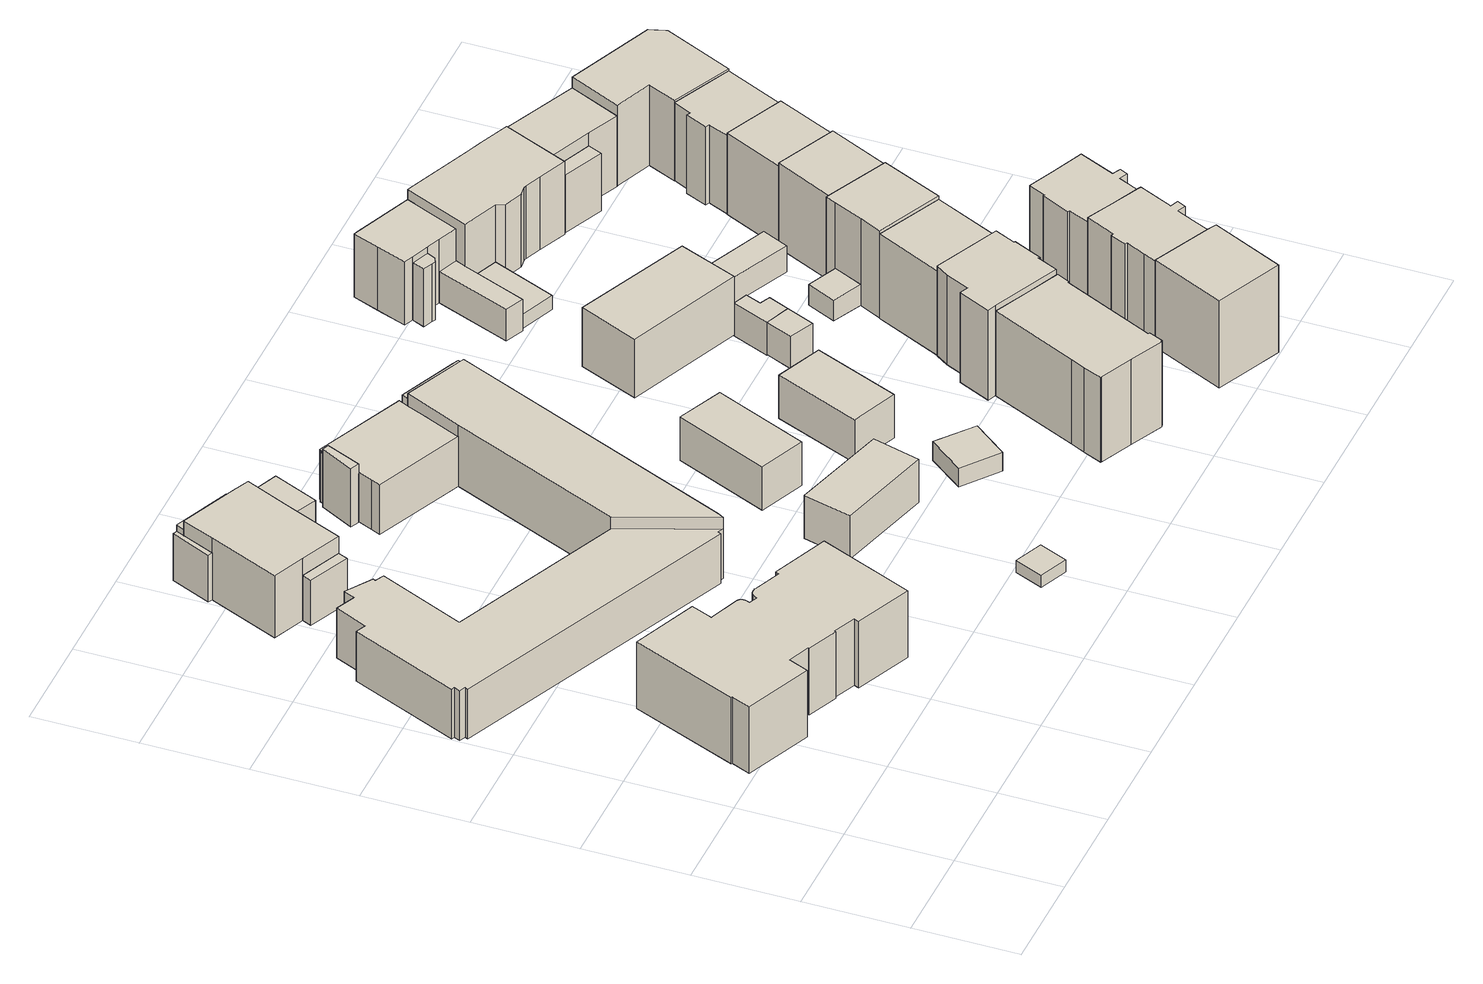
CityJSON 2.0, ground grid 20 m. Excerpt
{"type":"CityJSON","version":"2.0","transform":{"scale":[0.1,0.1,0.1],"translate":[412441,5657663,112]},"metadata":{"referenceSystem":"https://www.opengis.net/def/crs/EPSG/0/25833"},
"CityObjects":{
"building1":{"type":"Building","attributes":{"Dachtyp_tdc":"tdcPolyFlatRoof","Gemeindeschluessel":14612000,"Dachneigung":0,"QualitaetDacherkennung":6,"Geometrietyp2DReferenz":"3000","measuredHeight":14.26,"function":"31001_9998","roofType":"1000"},"geometry":[{"type":"Solid","lod":"1","boundaries":[[[[0,1,2,3,4,5,6,7,8,9,10,11,12,13,14,15,16,17,18,19,20,21,22,23,24,25,26,27,28,29,30,31,32,33,34,35,36,37,38,39,40,41,42,43,44,45,46,47,48,49,50,51,52,53,54,55]],[[56,57,58,59,60,61,62,63,64,65,66,67,68,69,70,71,72,73,74,75,76,77,78,79,80,81,82,83,84,85,86,87,88,89,90,91,92,93,94,95,96,97,98,99,100,101,102,103,104,105,106,107,108,109,110,111]],[[55,57,56,0]],[[54,58,57,55]],[[53,59,58,54]],[[52,60,59,53]],[[51,61,60,52]],[[50,62,61,51]],[[49,63,62,50]],[[48,64,63,49]],[[47,65,64,48]],[[46,66,65,47]],[[45,67,66,46]],[[44,68,67,45]],[[43,69,68,44]],[[42,70,69,43]],[[41,71,70,42]],[[40,72,71,41]],[[39,73,72,40]],[[38,74,73,39]],[[37,75,74,38]],[[36,76,75,37]],[[35,77,76,36]],[[34,78,77,35]],[[33,79,78,34]],[[32,80,79,33]],[[31,81,80,32]],[[30,82,81,31]],[[29,83,82,30]],[[28,84,83,29]],[[27,85,84,28]],[[26,86,85,27]],[[25,87,86,26]],[[24,88,87,25]],[[23,89,88,24]],[[22,90,89,23]],[[21,91,90,22]],[[20,92,91,21]],[[19,93,92,20]],[[18,94,93,19]],[[17,95,94,18]],[[16,96,95,17]],[[15,97,96,16]],[[14,98,97,15]],[[13,99,98,14]],[[12,100,99,13]],[[11,101,100,12]],[[10,102,101,11]],[[9,103,102,10]],[[8,104,103,9]],[[7,105,104,8]],[[6,106,105,7]],[[5,107,106,6]],[[4,108,107,5]],[[3,109,108,4]],[[2,110,109,3]],[[1,111,110,2]],[[0,56,111,1]]]]}]},
"building2":{"type":"Building","attributes":{"name":"Sozialgericht","Dachtyp_tdc":"tdcFreeFormRoof","Gemeindeschluessel":14612000,"Dachneigung":0.038,"QualitaetDacherkennung":68,"Geometrietyp2DReferenz":"3000","measuredHeight":13.22,"function":"31001_3015","roofType":"5000"},"geometry":[{"type":"Solid","lod":"1","boundaries":[[[[112,113,114,115,116,117,118,119,120,121,122,123,124,125,126,127,128,129]],[[130,131,132,133,134,135,136,137,138,139,140,141,142,143,144,145,146,147]],[[129,131,130,112]],[[128,132,131,129]],[[127,133,132,128]],[[126,134,133,127]],[[125,135,134,126]],[[124,136,135,125]],[[123,137,136,124]],[[122,138,137,123]],[[121,139,138,122]],[[120,140,139,121]],[[119,141,140,120]],[[118,142,141,119]],[[117,143,142,118]],[[116,144,143,117]],[[115,145,144,116]],[[114,146,145,115]],[[113,147,146,114]],[[112,130,147,113]]]]}]},
"building3":{"type":"Building","attributes":{"Gemeindeschluessel":14612000,"Geometrietyp2DReferenz":"3000","function":"31001_9998","roofType":"9999"},"children":["building3-1","building3-2","building3-3","building3-4","building3-5"]},
"building3-1":{"type":"BuildingPart","attributes":{"Dachtyp_tdc":"tdcPolyFlatRoof","Dachneigung":0,"QualitaetDacherkennung":38,"Geometrietyp2DReferenz":"3000","measuredHeight":10.03,"roofType":"1000"},"parents":["building3"],"geometry":[{"type":"Solid","lod":"1","boundaries":[[[[148,149,150,151]],[[152,153,154,155]],[[151,153,152,148]],[[150,154,153,151]],[[149,155,154,150]],[[148,152,155,149]]]]}]},
"building3-2":{"type":"BuildingPart","attributes":{"Dachtyp_tdc":"tdcPolyFlatRoof","Dachneigung":0,"QualitaetDacherkennung":40,"Geometrietyp2DReferenz":"3000","measuredHeight":9.63,"roofType":"1000"},"parents":["building3"],"geometry":[{"type":"Solid","lod":"1","boundaries":[[[[156,157,158,159]],[[160,161,162,163]],[[159,161,160,156]],[[158,162,161,159]],[[157,163,162,158]],[[156,160,163,157]]]]}]},
"building3-3":{"type":"BuildingPart","attributes":{"Dachtyp_tdc":"tdcPolyFlatRoof","Dachneigung":0,"QualitaetDacherkennung":68,"Geometrietyp2DReferenz":"3000","measuredHeight":13.18,"roofType":"1000"},"parents":["building3"],"geometry":[{"type":"Solid","lod":"1","boundaries":[[[[164,165,166,167,168,169,170,171]],[[172,152,173,174,175,176,160,163]],[[171,152,172,164]],[[170,173,152,171]],[[169,174,173,170]],[[168,175,174,169]],[[167,176,175,168]],[[166,160,176,167]],[[165,163,160,166]],[[164,172,163,165]]]]}]},
"building3-4":{"type":"BuildingPart","attributes":{"Dachtyp_tdc":"tdcCutGableRoof","Dachneigung":0.556,"QualitaetDacherkennung":55,"Geometrietyp2DReferenz":"3000","measuredHeight":13.24,"roofType":"9999"},"parents":["building3"],"geometry":[{"type":"Solid","lod":"1","boundaries":[[[[177,178,179,180]],[[175,181,182,176]],[[180,181,175,177]],[[179,182,181,180]],[[178,176,182,179]],[[177,175,176,178]]]]}]},
"building3-5":{"type":"BuildingPart","attributes":{"Dachtyp_tdc":"tdcFreeFormRoof","Dachneigung":75.89,"QualitaetDacherkennung":20,"Geometrietyp2DReferenz":"3000","measuredHeight":13.12,"roofType":"5000"},"parents":["building3"],"geometry":[{"type":"Solid","lod":"1","boundaries":[[[[183,184,185,186]],[[173,155,187,174]],[[186,155,173,183]],[[185,187,155,186]],[[184,174,187,185]],[[183,173,174,184]]]]}]},
"building4":{"type":"Building","attributes":{"Dachtyp_tdc":"tdcTentRoof","Gemeindeschluessel":14612000,"Dachneigung":15.6,"QualitaetDacherkennung":89,"Geometrietyp2DReferenz":"3000","measuredHeight":3.07,"function":"31001_9998","roofType":"3500"},"geometry":[{"type":"Solid","lod":"1","boundaries":[[[[188,189,190,191]],[[192,193,194,195]],[[191,193,192,188]],[[190,194,193,191]],[[189,195,194,190]],[[188,192,195,189]]]]}]},
"building5":{"type":"Building","attributes":{"Dachtyp_tdc":"tdcGableRoof","Gemeindeschluessel":14612000,"Dachneigung":44.6,"QualitaetDacherkennung":67,"Geometrietyp2DReferenz":"3000","measuredHeight":11.66,"function":"31001_9998","roofType":"3100"},"geometry":[{"type":"Solid","lod":"1","boundaries":[[[[196,197,198,199]],[[200,201,202,203]],[[199,201,200,196]],[[198,202,201,199]],[[197,203,202,198]],[[196,200,203,197]]]]}]},
"building6":{"type":"Building","attributes":{"name":"Leitstelle für Informationstechnologie der sächsischen Justiz","Gemeindeschluessel":14612000,"Geometrietyp2DReferenz":"3000","function":"31001_3010","roofType":"9999"},"children":["building6-1","building6-2","building6-3","building6-4","building6-5","building6-6"]},
"building6-1":{"type":"BuildingPart","attributes":{"Dachtyp_tdc":"tdcFreeFormRoof","Dachneigung":68.46,"QualitaetDacherkennung":7,"Geometrietyp2DReferenz":"3000","measuredHeight":12.99,"roofType":"5000"},"parents":["building6"],"geometry":[{"type":"Solid","lod":"1","boundaries":[[[[204,205,206,207,208]],[[209,210,211,212,213]],[[208,210,209,204]],[[207,211,210,208]],[[206,212,211,207]],[[205,213,212,206]],[[204,209,213,205]]]]}]},
"building6-2":{"type":"BuildingPart","attributes":{"Dachtyp_tdc":"tdcPolyFlatRoof","Dachneigung":0,"QualitaetDacherkennung":77,"Geometrietyp2DReferenz":"3000","measuredHeight":13.17,"roofType":"1000"},"parents":["building6"],"geometry":[{"type":"Solid","lod":"1","boundaries":[[[[214,215,216,217,218,219]],[[136,135,220,210,209,221]],[[219,135,136,214]],[[218,220,135,219]],[[217,210,220,218]],[[216,209,210,217]],[[215,221,209,216]],[[214,136,221,215]]]]}]},
"building6-3":{"type":"BuildingPart","attributes":{"Dachtyp_tdc":"tdcFreeFormRoof","Dachneigung":23.12,"QualitaetDacherkennung":18,"Geometrietyp2DReferenz":"3000","measuredHeight":10.08,"roofType":"5000"},"parents":["building6"],"geometry":[{"type":"Solid","lod":"1","boundaries":[[[[222,223,224,225]],[[226,227,212,211]],[[225,227,226,222]],[[224,212,227,225]],[[223,211,212,224]],[[222,226,211,223]]]]}]},
"building6-4":{"type":"BuildingPart","attributes":{"Dachtyp_tdc":"tdcPolyFlatRoof","Dachneigung":13.65,"QualitaetDacherkennung":61,"Geometrietyp2DReferenz":"3000","measuredHeight":12.67,"roofType":"2100"},"parents":["building6"],"geometry":[{"type":"Solid","lod":"1","boundaries":[[[[228,229,230,231,232]],[[233,234,235,236,237]],[[232,234,233,228]],[[231,235,234,232]],[[230,236,235,231]],[[229,237,236,230]],[[228,233,237,229]]]]}]},
"building6-5":{"type":"BuildingPart","attributes":{"Dachtyp_tdc":"tdcFreeFormRoof","Dachneigung":60.16,"QualitaetDacherkennung":31,"Geometrietyp2DReferenz":"3000","measuredHeight":10.07,"roofType":"5000"},"parents":["building6"],"geometry":[{"type":"Solid","lod":"1","boundaries":[[[[238,239,240,241]],[[242,243,221,209]],[[241,243,242,238]],[[240,221,243,241]],[[239,209,221,240]],[[238,242,209,239]]]]}]},
"building6-6":{"type":"BuildingPart","attributes":{"Dachtyp_tdc":"tdcCutGableRoof","Dachneigung":0.135,"QualitaetDacherkennung":83,"Geometrietyp2DReferenz":"3000","measuredHeight":13.18,"roofType":"9999"},"parents":["building6"],"geometry":[{"type":"Solid","lod":"1","boundaries":[[[[244,245,246,247,248,249,250,251,252,253,254,255,256,257]],[[258,237,236,259,260,261,226,262,263,220,264,265,266,233]],[[257,237,258,244]],[[256,236,237,257]],[[255,259,236,256]],[[254,260,259,255]],[[253,261,260,254]],[[252,226,261,253]],[[251,262,226,252]],[[250,263,262,251]],[[249,220,263,250]],[[248,264,220,249]],[[247,265,264,248]],[[246,266,265,247]],[[245,233,266,246]],[[244,258,233,245]]]]}]},
"building7":{"type":"Building","attributes":{"Dachtyp_tdc":"tdcGableRoof","Gemeindeschluessel":14612000,"Dachneigung":43.75,"QualitaetDacherkennung":69,"Geometrietyp2DReferenz":"3000","measuredHeight":11.64,"function":"31001_9998","roofType":"3100"},"geometry":[{"type":"Solid","lod":"1","boundaries":[[[[267,268,269,270]],[[271,272,273,274]],[[270,272,271,267]],[[269,273,272,270]],[[268,274,273,269]],[[267,271,274,268]]]]}]},
"building8":{"type":"Building","attributes":{"Dachtyp_tdc":"tdcTentRoof","Gemeindeschluessel":14612000,"Dachneigung":21.51,"QualitaetDacherkennung":81,"Geometrietyp2DReferenz":"3000","measuredHeight":4.83,"function":"31001_9998","roofType":"3500"},"geometry":[{"type":"Solid","lod":"1","boundaries":[[[[275,276,277,278]],[[279,280,281,282]],[[278,280,279,275]],[[277,281,280,278]],[[276,282,281,277]],[[275,279,282,276]]]]}]},
"building9":{"type":"Building","attributes":{"Dachtyp_tdc":"tdcGableRoof","Gemeindeschluessel":14612000,"Dachneigung":43.96,"QualitaetDacherkennung":60,"Geometrietyp2DReferenz":"3000","measuredHeight":11.58,"function":"31001_9998","roofType":"3100"},"geometry":[{"type":"Solid","lod":"1","boundaries":[[[[283,284,285,286]],[[287,288,289,290]],[[286,288,287,283]],[[285,289,288,286]],[[284,290,289,285]],[[283,287,290,284]]]]}]},
"building10":{"type":"Building","attributes":{"Dachtyp_tdc":"tdcGableRoof","Gemeindeschluessel":14612000,"Dachneigung":33.36,"QualitaetDacherkennung":59,"Geometrietyp2DReferenz":"3000","measuredHeight":20.52,"function":"31001_9998","roofType":"3100"},"geometry":[{"type":"Solid","lod":"1","boundaries":[[[[291,292,293,294,295,296,297,298,299,300,301,302,303,304,305,306]],[[307,308,309,310,311,312,313,314,315,316,317,318,319,320,321,322]],[[306,308,307,291]],[[305,309,308,306]],[[304,310,309,305]],[[303,311,310,304]],[[302,312,311,303]],[[301,313,312,302]],[[300,314,313,301]],[[299,315,314,300]],[[298,316,315,299]],[[297,317,316,298]],[[296,318,317,297]],[[295,319,318,296]],[[294,320,319,295]],[[293,321,320,294]],[[292,322,321,293]],[[291,307,322,292]]]]}]},
"building11":{"type":"Building","attributes":{"Dachtyp_tdc":"tdcGableRoof","Gemeindeschluessel":14612000,"Dachneigung":18.32,"QualitaetDacherkennung":73,"Geometrietyp2DReferenz":"3000","measuredHeight":13.67,"function":"31001_9998","roofType":"3100"},"geometry":[{"type":"Solid","lod":"1","boundaries":[[[[323,324,325,326]],[[327,328,329,330]],[[326,328,327,323]],[[325,329,328,326]],[[324,330,329,325]],[[323,327,330,324]]]]}]},
"building12":{"type":"Building","attributes":{"Dachtyp_tdc":"tdcPolyFlatRoof","Gemeindeschluessel":14612000,"Dachneigung":8.11,"QualitaetDacherkennung":86,"Geometrietyp2DReferenz":"3000","measuredHeight":7.19,"function":"31001_9998","roofType":"2100"},"geometry":[{"type":"Solid","lod":"1","boundaries":[[[[331,332,333,334]],[[335,336,337,338]],[[334,336,335,331]],[[333,337,336,334]],[[332,338,337,333]],[[331,335,338,332]]]]}]},
"building13":{"type":"Building","attributes":{"name":"Rotenburger Hof","Gemeindeschluessel":14612000,"Dachtyp_tdc":"tdcFreeFormRoof","Dachneigung":13.14,"QualitaetDacherkennung":46,"Geometrietyp2DReferenz":"3000","measuredHeight":21,"function":"31001_2071","roofType":"5000"},"geometry":[{"type":"Solid","lod":"1","boundaries":[[[[339,340,341,342,343,344,345,346,347,348,349,350]],[[351,352,353,354,355,356,357,358,359,360,361,362]],[[350,352,351,339]],[[349,353,352,350]],[[348,354,353,349]],[[347,355,354,348]],[[346,356,355,347]],[[345,357,356,346]],[[344,358,357,345]],[[343,359,358,344]],[[342,360,359,343]],[[341,361,360,342]],[[340,362,361,341]],[[339,351,362,340]]]]}]},
"building14":{"type":"Building","attributes":{"Dachtyp_tdc":"tdcPolyFlatRoof","Gemeindeschluessel":14612000,"Dachneigung":7.83,"QualitaetDacherkennung":80,"Geometrietyp2DReferenz":"3000","measuredHeight":7.38,"function":"31001_9998","roofType":"2100"},"geometry":[{"type":"Solid","lod":"1","boundaries":[[[[333,332,363,364,365,366]],[[367,368,369,370,371,372]],[[366,368,367,333]],[[365,369,368,366]],[[364,370,369,365]],[[363,371,370,364]],[[332,372,371,363]],[[333,367,372,332]]]]}]},
"building15":{"type":"Building","attributes":{"Dachtyp_tdc":"tdcGableRoof","Gemeindeschluessel":14612000,"Dachneigung":31.33,"QualitaetDacherkennung":51,"Geometrietyp2DReferenz":"3000","measuredHeight":20.82,"function":"31001_9998","roofType":"3100"},"geometry":[{"type":"Solid","lod":"1","boundaries":[[[[373,374,375,376,377]],[[378,379,380,381,382]],[[377,379,378,373]],[[376,380,379,377]],[[375,381,380,376]],[[374,382,381,375]],[[373,378,382,374]]]]}]},
"building16":{"type":"Building","attributes":{"Gemeindeschluessel":14612000,"Geometrietyp2DReferenz":"3000","function":"31001_9998","roofType":"9999"},"children":["building16-1","building16-2","building16-3"]},
"building16-1":{"type":"BuildingPart","attributes":{"Dachtyp_tdc":"tdcGableRoof","Dachneigung":41.37,"QualitaetDacherkennung":51,"Geometrietyp2DReferenz":"3000","measuredHeight":15.82,"roofType":"3100"},"parents":["building16"],"geometry":[{"type":"Solid","lod":"1","boundaries":[[[[383,384,385,386,387,388,389,390,391,392,393]],[[394,395,396,397,398,399,400,401,402,403,404]],[[393,395,394,383]],[[392,396,395,393]],[[391,397,396,392]],[[390,398,397,391]],[[389,399,398,390]],[[388,400,399,389]],[[387,401,400,388]],[[386,402,401,387]],[[385,403,402,386]],[[384,404,403,385]],[[383,394,404,384]]]]}]},
"building16-2":{"type":"BuildingPart","attributes":{"Dachtyp_tdc":"tdcGableRoof","Dachneigung":23.88,"QualitaetDacherkennung":9,"Geometrietyp2DReferenz":"3000","measuredHeight":10.04,"roofType":"3100"},"parents":["building16"],"geometry":[{"type":"Solid","lod":"1","boundaries":[[[[405,406,407,408,409]],[[410,397,396,411,412]],[[409,397,410,405]],[[408,396,397,409]],[[407,411,396,408]],[[406,412,411,407]],[[405,410,412,406]]]]}]},
"building16-3":{"type":"BuildingPart","attributes":{"Dachtyp_tdc":"tdcFreeFormRoof","Dachneigung":48.71,"QualitaetDacherkennung":22,"Geometrietyp2DReferenz":"3000","measuredHeight":13.6,"roofType":"5000"},"parents":["building16"],"geometry":[{"type":"Solid","lod":"1","boundaries":[[[[413,414,415,416,417,418,419,420]],[[421,422,423,424,400,425,399,426]],[[420,422,421,413]],[[419,423,422,420]],[[418,424,423,419]],[[417,400,424,418]],[[416,425,400,417]],[[415,399,425,416]],[[414,426,399,415]],[[413,421,426,414]]]]}]},
"building17":{"type":"Building","attributes":{"Dachtyp_tdc":"tdcGableRoof","Gemeindeschluessel":14612000,"Dachneigung":18.8,"QualitaetDacherkennung":14,"Geometrietyp2DReferenz":"3000","measuredHeight":5.25,"function":"31001_9998","roofType":"3100"},"geometry":[{"type":"Solid","lod":"1","boundaries":[[[[427,428,429,430]],[[431,432,433,434]],[[430,432,431,427]],[[429,433,432,430]],[[428,434,433,429]],[[427,431,434,428]]]]}]},
"building18":{"type":"Building","attributes":{"name":"Rotenburger Hof","Dachtyp_tdc":"tdcGableRoof","Gemeindeschluessel":14612000,"Dachneigung":15.84,"QualitaetDacherkennung":57,"Geometrietyp2DReferenz":"3000","measuredHeight":19.89,"function":"31001_2071","roofType":"3100"},"geometry":[{"type":"Solid","lod":"1","boundaries":[[[[435,436,437,438]],[[439,440,441,442]],[[438,440,439,435]],[[437,441,440,438]],[[436,442,441,437]],[[435,439,442,436]]]]}]},
"building19":{"type":"Building","attributes":{"Dachtyp_tdc":"tdcPolyFlatRoof","Gemeindeschluessel":14612000,"Dachneigung":6.36,"QualitaetDacherkennung":75,"Geometrietyp2DReferenz":"3000","measuredHeight":4.76,"function":"31001_9998","roofType":"2100"},"geometry":[{"type":"Solid","lod":"1","boundaries":[[[[443,444,445,446]],[[447,448,449,450]],[[446,448,447,443]],[[445,449,448,446]],[[444,450,449,445]],[[443,447,450,444]]]]}]},
"building20":{"type":"Building","attributes":{"Dachtyp_tdc":"tdcGableRoof","Gemeindeschluessel":14612000,"Dachneigung":30.51,"QualitaetDacherkennung":59,"Geometrietyp2DReferenz":"3000","measuredHeight":20.71,"function":"31001_9998","roofType":"3100"},"geometry":[{"type":"Solid","lod":"1","boundaries":[[[[451,452,453,454,455,456,457,458,459,460,461,462,463,464,465,466,467]],[[468,469,470,471,472,473,474,475,476,477,478,479,480,481,482,483,484]],[[467,469,468,451]],[[466,470,469,467]],[[465,471,470,466]],[[464,472,471,465]],[[463,473,472,464]],[[462,474,473,463]],[[461,475,474,462]],[[460,476,475,461]],[[459,477,476,460]],[[458,478,477,459]],[[457,479,478,458]],[[456,480,479,457]],[[455,481,480,456]],[[454,482,481,455]],[[453,483,482,454]],[[452,484,483,453]],[[451,468,484,452]]]]}]},
"building21":{"type":"Building","attributes":{"Dachtyp_tdc":"tdcGableRoof","Gemeindeschluessel":14612000,"Dachneigung":40.19,"QualitaetDacherkennung":63,"Geometrietyp2DReferenz":"3000","measuredHeight":6.76,"function":"31001_9998","roofType":"3100"},"geometry":[{"type":"Solid","lod":"1","boundaries":[[[[485,486,487,488]],[[489,490,491,492]],[[488,490,489,485]],[[487,491,490,488]],[[486,492,491,487]],[[485,489,492,486]]]]}]},
"building22":{"type":"Building","attributes":{"Dachtyp_tdc":"tdcFreeFormRoof","Gemeindeschluessel":14612000,"Dachneigung":14.78,"QualitaetDacherkennung":60,"Geometrietyp2DReferenz":"3000","measuredHeight":20.54,"function":"31001_9998","roofType":"5000"},"geometry":[{"type":"Solid","lod":"1","boundaries":[[[[493,494,495,496,497,498,499]],[[500,501,502,503,504,505,506]],[[499,501,500,493]],[[498,502,501,499]],[[497,503,502,498]],[[496,504,503,497]],[[495,505,504,496]],[[494,506,505,495]],[[493,500,506,494]]]]}]},
"building23":{"type":"Building","attributes":{"Dachtyp_tdc":"tdcFreeFormRoof","Gemeindeschluessel":14612000,"Dachneigung":43.21,"QualitaetDacherkennung":72,"Geometrietyp2DReferenz":"3000","measuredHeight":18.75,"function":"31001_9998","roofType":"5000"},"geometry":[{"type":"Solid","lod":"1","boundaries":[[[[507,508,509,510,511,512,513,514,515,516,517,518]],[[519,520,521,522,523,524,525,526,527,528,529,530]],[[518,520,519,507]],[[517,521,520,518]],[[516,522,521,517]],[[515,523,522,516]],[[514,524,523,515]],[[513,525,524,514]],[[512,526,525,513]],[[511,527,526,512]],[[510,528,527,511]],[[509,529,528,510]],[[508,530,529,509]],[[507,519,530,508]]]]}]},
"building24":{"type":"Building","attributes":{"Dachtyp_tdc":"tdcGableRoof","Gemeindeschluessel":14612000,"Dachneigung":31.92,"QualitaetDacherkennung":64,"Geometrietyp2DReferenz":"3000","measuredHeight":19.74,"function":"31001_9998","roofType":"3100"},"geometry":[{"type":"Solid","lod":"1","boundaries":[[[[531,532,533,534,535,536,537,538,539,540,541,542,543,544,545]],[[546,547,548,549,550,551,552,553,554,555,556,557,558,559,560]],[[545,547,546,531]],[[544,548,547,545]],[[543,549,548,544]],[[542,550,549,543]],[[541,551,550,542]],[[540,552,551,541]],[[539,553,552,540]],[[538,554,553,539]],[[537,555,554,538]],[[536,556,555,537]],[[535,557,556,536]],[[534,558,557,535]],[[533,559,558,534]],[[532,560,559,533]],[[531,546,560,532]]]]}]},
"building25":{"type":"Building","attributes":{"Dachtyp_tdc":"tdcGableRoof","Gemeindeschluessel":14612000,"Dachneigung":14.18,"QualitaetDacherkennung":52,"Geometrietyp2DReferenz":"3000","measuredHeight":19.61,"function":"31001_9998","roofType":"3100"},"geometry":[{"type":"Solid","lod":"1","boundaries":[[[[561,562,563,564]],[[565,566,567,568]],[[564,566,565,561]],[[563,567,566,564]],[[562,568,567,563]],[[561,565,568,562]]]]}]},
"building26":{"type":"Building","attributes":{"Dachtyp_tdc":"tdcGableRoof","Gemeindeschluessel":14612000,"Dachneigung":10.16,"QualitaetDacherkennung":49,"Geometrietyp2DReferenz":"3000","measuredHeight":18.91,"function":"31001_9998","roofType":"3100"},"geometry":[{"type":"Solid","lod":"1","boundaries":[[[[569,570,571,572]],[[573,574,575,576]],[[572,574,573,569]],[[571,575,574,572]],[[570,576,575,571]],[[569,573,576,570]]]]}]},
"building27":{"type":"Building","attributes":{"Gemeindeschluessel":14612000,"Geometrietyp2DReferenz":"3000","function":"31001_9998","roofType":"9999"},"children":["building27-1","building27-2"]},
"building27-1":{"type":"BuildingPart","attributes":{"Dachtyp_tdc":"tdcPolyFlatRoof","Dachneigung":0,"QualitaetDacherkennung":4,"Geometrietyp2DReferenz":"3000","measuredHeight":12.24,"roofType":"1000"},"parents":["building27"],"geometry":[{"type":"Solid","lod":"1","boundaries":[[[[577,578,579,580]],[[581,582,583,584]],[[580,582,581,577]],[[579,583,582,580]],[[578,584,583,579]],[[577,581,584,578]]]]}]},
"building27-2":{"type":"BuildingPart","attributes":{"Dachtyp_tdc":"tdcGableRoof","Dachneigung":34.78,"QualitaetDacherkennung":69,"Geometrietyp2DReferenz":"3000","measuredHeight":17.54,"roofType":"3100"},"parents":["building27"],"geometry":[{"type":"Solid","lod":"1","boundaries":[[[[585,586,587,588,589]],[[590,591,583,582,592]],[[589,591,590,585]],[[588,583,591,589]],[[587,582,583,588]],[[586,592,582,587]],[[585,590,592,586]]]]}]},
"building28":{"type":"Building","attributes":{"Dachtyp_tdc":"tdcGableRoof","Gemeindeschluessel":14612000,"Dachneigung":10.61,"QualitaetDacherkennung":52,"Geometrietyp2DReferenz":"3000","measuredHeight":18.08,"function":"31001_9998","roofType":"3100"},"geometry":[{"type":"Solid","lod":"1","boundaries":[[[[593,594,595,596,597,598,599,600,601,602]],[[603,604,605,606,607,608,609,610,611,612]],[[602,604,603,593]],[[601,605,604,602]],[[600,606,605,601]],[[599,607,606,600]],[[598,608,607,599]],[[597,609,608,598]],[[596,610,609,597]],[[595,611,610,596]],[[594,612,611,595]],[[593,603,612,594]]]]}]},
"building29":{"type":"Building","attributes":{"Dachtyp_tdc":"tdcFreeFormRoof","Gemeindeschluessel":14612000,"Dachneigung":20.03,"QualitaetDacherkennung":44,"Geometrietyp2DReferenz":"3000","measuredHeight":19.91,"function":"31001_9998","roofType":"5000"},"geometry":[{"type":"Solid","lod":"1","boundaries":[[[[613,614,615,616,617,618,619]],[[620,621,622,623,624,625,626]],[[619,621,620,613]],[[618,622,621,619]],[[617,623,622,618]],[[616,624,623,617]],[[615,625,624,616]],[[614,626,625,615]],[[613,620,626,614]]]]}]}
},
"vertices":[
[369,525,151],[369,526,151],[369,527,151],[369,528,151],[369,529,151],[369,530,151],[368,531,151],[368,532,151],[368,533,151],[367,533,151],[367,534,151],[366,534,151],[366,535,151],[365,536,151],[364,536,151],[363,537,151],[315,556,151],[304,560,151],[321,601,151],[195,653,151],[111,448,151],[113,447,151],[97,410,151],[227,356,151],[243,394,151],[285,377,151],[284,375,151],[344,350,151],[345,352,151],[389,334,151],[385,324,151],[494,278,151],[570,460,151],[461,505,151],[458,498,151],[405,520,151],[404,521,151],[402,521,151],[400,521,151],[399,521,151],[398,521,151],[397,521,151],[396,521,151],[395,521,151],[393,521,151],[392,520,151],[391,520,151],[390,519,151],[389,518,151],[388,518,151],[387,517,151],[386,516,151],[383,508,151],[366,515,151],[369,523,151],[369,524,151],[369,525,9],[369,524,9],[369,523,9],[366,515,9],[383,508,9],[386,516,9],[387,517,9],[388,518,9],[389,518,9],[390,519,9],[391,520,9],[392,520,9],[393,521,9],[395,521,9],[396,521,9],[397,521,9],[398,521,9],[399,521,9],[400,521,9],[402,521,9],[404,521,9],[405,520,9],[458,498,9],[461,505,9],[570,460,9],[494,278,9],[385,324,9],[389,334,9],[345,352,9],[344,350,9],[284,375,9],[285,377,9],[243,394,9],[227,356,9],[97,410,9],[113,447,9],[111,448,9],[195,653,9],[321,601,9],[304,560,9],[315,556,9],[363,537,9],[364,536,9],[365,536,9],[366,535,9],[366,534,9],[367,534,9],[367,533,9],[368,533,9],[368,532,9],[368,531,9],[369,530,9],[369,529,9],[369,528,9],[369,527,9],[369,526,9],
[187,1180,116],[177,1158,116],[139,1175,116],[111,1112,116],[91,1121,116],[1,912,116],[7,910,116],[2,898,116],[14,893,116],[11,887,116],[567,646,116],[570,652,116],[581,647,116],[512,824,116],[178,968,116],[251,1134,116],[234,1142,116],[236,1147,116],[187,1180,10],[236,1147,10],[234,1142,10],[251,1134,10],[178,968,10],[512,824,10],[581,647,10],[570,652,10],[567,646,10],[11,887,10],[14,893,10],[2,898,10],[7,910,10],[1,912,10],[91,1121,10],[111,1112,10],[139,1175,10],[177,1158,10],
[211,1429,110],[245,1507,110],[237,1510,110],[203,1433,110],[211,1429,10],[203,1433,10],[237,1510,10],[245,1507,10],
[293,1232,106],[214,1266,106],[206,1248,106],[285,1213,106],[293,1232,10],[285,1213,10],[206,1248,10],[214,1266,10],
[152,1293,142],[214,1266,142],[293,1232,142],[341,1344,142],[379,1430,142],[348,1444,142],[238,1491,142],[211,1429,142],[152,1293,10],[238,1491,10],[348,1444,10],[379,1430,10],[341,1344,10],
[379,1430,116],[341,1344,116],[403,1317,116],[441,1404,116],[441,1404,10],[403,1317,10],
[238,1491,124],[348,1444,124],[355,1460,124],[245,1507,124],[355,1460,10],
[812,116,34],[835,171,34],[780,194,34],[757,139,34],[812,116,8],[757,139,8],[780,194,8],[835,171,8],
[731,559,105],[706,466,105],[894,415,105],[919,507,105],[731,559,13],[919,507,13],[894,415,13],[706,466,13],
[827,1215,131],[833,1227,131],[821,1232,131],[709,1280,131],[704,1268,131],[827,1215,10],[704,1268,10],[709,1280,10],[821,1232,10],[833,1227,10],
[581,647,141],[587,659,141],[827,1215,141],[704,1268,141],[655,1157,141],[512,824,141],[655,1157,10],[587,659,10],
[711,1286,110],[709,1280,110],[821,1232,110],[823,1238,110],[711,1286,10],[823,1238,10],
[501,1277,134],[530,1344,134],[525,1346,134],[518,1349,134],[484,1285,134],[501,1277,10],[484,1285,10],[518,1349,10],[525,1346,10],[530,1344,10],
[833,1212,107],[827,1215,107],[587,659,107],[593,656,107],[833,1212,10],[593,656,10],
[529,1343,116],[501,1277,116],[502,1277,116],[490,1249,116],[482,1232,116],[655,1157,116],[663,1174,116],[703,1268,116],[711,1286,116],[537,1362,116],[534,1356,116],[530,1358,116],[525,1346,116],[530,1344,116],[529,1343,10],[530,1358,10],[534,1356,10],[537,1362,10],[703,1268,10],[663,1174,10],[482,1232,10],[490,1249,10],[502,1277,10],
[777,653,106],[865,616,106],[942,795,106],[855,833,106],[777,653,13],[855,833,13],[942,795,13],[865,616,13],
[958,368,53],[1026,315,53],[1079,382,53],[1011,436,53],[958,368,13],[1011,436,13],[1079,382,13],[1026,315,13],
[956,556,105],[1045,519,105],[1113,683,105],[1024,720,105],[956,556,13],[1024,720,13],[1113,683,13],[1045,519,13],
[1129,208,191],[1113,171,191],[1115,170,191],[1178,141,191],[1242,111,191],[1242,113,191],[1246,112,191],[1258,139,191],[1255,141,191],[1337,318,191],[1340,317,191],[1352,343,191],[1349,344,191],[1285,373,191],[1219,403,191],[1142,235,191],[1129,208,10],[1142,235,10],[1219,403,10],[1285,373,10],[1349,344,10],[1352,343,10],[1340,317,10],[1337,318,10],[1255,141,10],[1258,139,10],[1246,112,10],[1242,113,10],[1242,111,10],[1178,141,10],[1115,170,10],[1113,171,10],
[1208,873,140],[1254,986,140],[1034,1081,140],[985,966,140],[1208,873,15],[985,966,15],[1034,1081,15],[1254,986,15],
[1203,729,84],[1226,783,84],[1178,802,84],[1156,750,84],[1203,729,15],[1156,750,15],[1178,802,15],[1226,783,15],
[1349,344,203],[1367,384,203],[1370,382,203],[1395,437,203],[1393,438,203],[1411,478,203],[1285,535,203],[1268,510,203],[1247,465,203],[1231,472,203],[1202,410,203],[1219,403,203],[1349,344,11],[1219,403,11],[1202,410,11],[1231,472,11],[1247,465,11],[1268,510,11],[1285,535,11],[1411,478,11],[1393,438,11],[1395,437,11],[1370,382,11],[1367,384,11],
[1243,823,84],[1223,832,84],[1235,862,84],[1208,873,84],[1178,802,13],[1208,873,13],[1235,862,13],[1223,832,13],[1243,823,13],[1226,783,13],
[1444,202,195],[1378,60,195],[1507,3,195],[1572,142,195],[1556,150,195],[1444,202,9],[1556,150,9],[1572,142,9],[1507,3,9],[1378,60,9],
[1198,1462,145],[1083,1509,145],[1077,1511,145],[1058,1461,145],[1036,1404,145],[1054,1396,145],[1087,1383,145],[1087,1384,145],[1115,1372,145],[1153,1357,145],[1178,1413,145],[1198,1462,10],[1178,1413,10],[1153,1357,10],[1115,1372,10],[1087,1384,10],[1087,1383,10],[1054,1396,10],[1036,1404,10],[1058,1461,10],[1077,1511,10],[1083,1509,10],
[1058,1228,77],[1094,1212,77],[1144,1336,77],[1153,1357,77],[1115,1372,77],[1058,1228,10],[1144,1336,10],[1094,1212,10],
[1077,1365,133],[1079,1366,133],[1087,1383,133],[1074,1389,133],[1054,1396,133],[1044,1372,133],[1063,1364,133],[1069,1361,133],[1077,1365,10],[1069,1361,10],[1063,1364,10],[1044,1372,10],[1074,1389,10],[1079,1366,10],
[1212,1308,45],[1144,1336,45],[1094,1212,45],[1161,1185,45],[1212,1308,15],[1161,1185,15],[1094,1212,15],[1144,1336,15],
[1285,535,192],[1411,478,192],[1470,605,192],[1344,663,192],[1285,535,12],[1344,663,12],[1470,605,12],[1411,478,12],
[1390,761,58],[1332,787,58],[1307,732,58],[1364,705,58],[1390,761,14],[1364,705,14],[1307,732,14],[1332,787,14],
[1473,264,193],[1455,226,193],[1444,202,193],[1497,177,193],[1556,150,193],[1568,175,193],[1587,217,193],[1603,210,193],[1611,227,193],[1595,233,193],[1625,299,193],[1621,301,193],[1566,327,193],[1514,352,193],[1487,295,193],[1483,297,193],[1469,266,193],[1473,264,10],[1469,266,10],[1483,297,10],[1487,295,10],[1514,352,10],[1566,327,10],[1621,301,10],[1625,299,10],[1595,233,10],[1611,227,10],[1603,210,10],[1587,217,10],[1568,175,10],[1556,150,10],[1497,177,10],[1444,202,10],[1455,226,10],
[1313,956,69],[1291,907,69],[1405,855,69],[1428,906,69],[1313,956,13],[1428,906,13],[1405,855,13],[1291,907,13],
[1364,705,199],[1344,663,199],[1470,605,199],[1523,723,199],[1407,777,199],[1398,781,199],[1390,761,199],[1364,705,13],[1390,761,13],[1398,781,13],[1407,777,13],[1523,723,13],[1470,605,13],[1344,663,13],
[1144,1336,167],[1212,1308,167],[1220,1293,167],[1255,1278,167],[1275,1281,167],[1280,1279,167],[1312,1266,167],[1366,1243,167],[1421,1370,167],[1364,1394,167],[1331,1407,167],[1198,1462,167],[1144,1336,12],[1198,1462,12],[1331,1407,12],[1364,1394,12],[1421,1370,12],[1366,1243,12],[1312,1266,12],[1280,1279,12],[1275,1281,12],[1255,1278,12],[1220,1293,12],[1212,1308,12],
[1670,354,183],[1654,362,183],[1685,431,183],[1627,456,183],[1573,480,183],[1558,447,183],[1555,449,183],[1528,394,183],[1532,392,183],[1514,352,183],[1567,326,183],[1621,301,183],[1625,299,183],[1646,346,183],[1662,338,183],[1670,354,12],[1662,338,12],[1646,346,12],[1625,299,12],[1621,301,12],[1567,326,12],[1514,352,12],[1532,392,12],[1528,394,12],[1555,449,12],[1558,447,12],[1573,480,12],[1627,456,12],[1685,431,12],[1654,362,12],
[1407,777,195],[1523,723,195],[1577,839,195],[1461,892,195],[1407,777,14],[1461,892,14],[1577,839,14],[1523,723,14],
[1461,892,189],[1577,839,189],[1629,954,189],[1514,1006,189],[1461,892,15],[1514,1006,15],[1629,954,15],[1577,839,15],
[1369,1242,137],[1446,1208,137],[1458,1235,137],[1380,1268,137],[1369,1242,14],[1380,1268,14],[1458,1235,14],[1446,1208,14],
[1564,1307,164],[1424,1369,164],[1380,1268,164],[1458,1235,164],[1519,1208,164],[1564,1307,14],[1519,1208,14],[1424,1369,14],
[1583,975,183],[1629,954,183],[1682,1069,183],[1636,1090,183],[1567,1122,183],[1550,1087,183],[1542,1091,183],[1523,1049,183],[1531,1045,183],[1514,1006,183],[1583,975,16],[1514,1006,16],[1531,1045,16],[1523,1049,16],[1542,1091,16],[1550,1087,16],[1567,1122,16],[1636,1090,16],[1682,1069,16],[1629,954,16],
[1519,1208,187],[1592,1178,187],[1567,1122,187],[1682,1069,187],[1743,1204,187],[1733,1236,187],[1564,1307,187],[1519,1208,15],[1564,1307,15],[1733,1236,15],[1743,1204,15],[1682,1069,15],[1567,1122,15],[1592,1178,15]
]}
